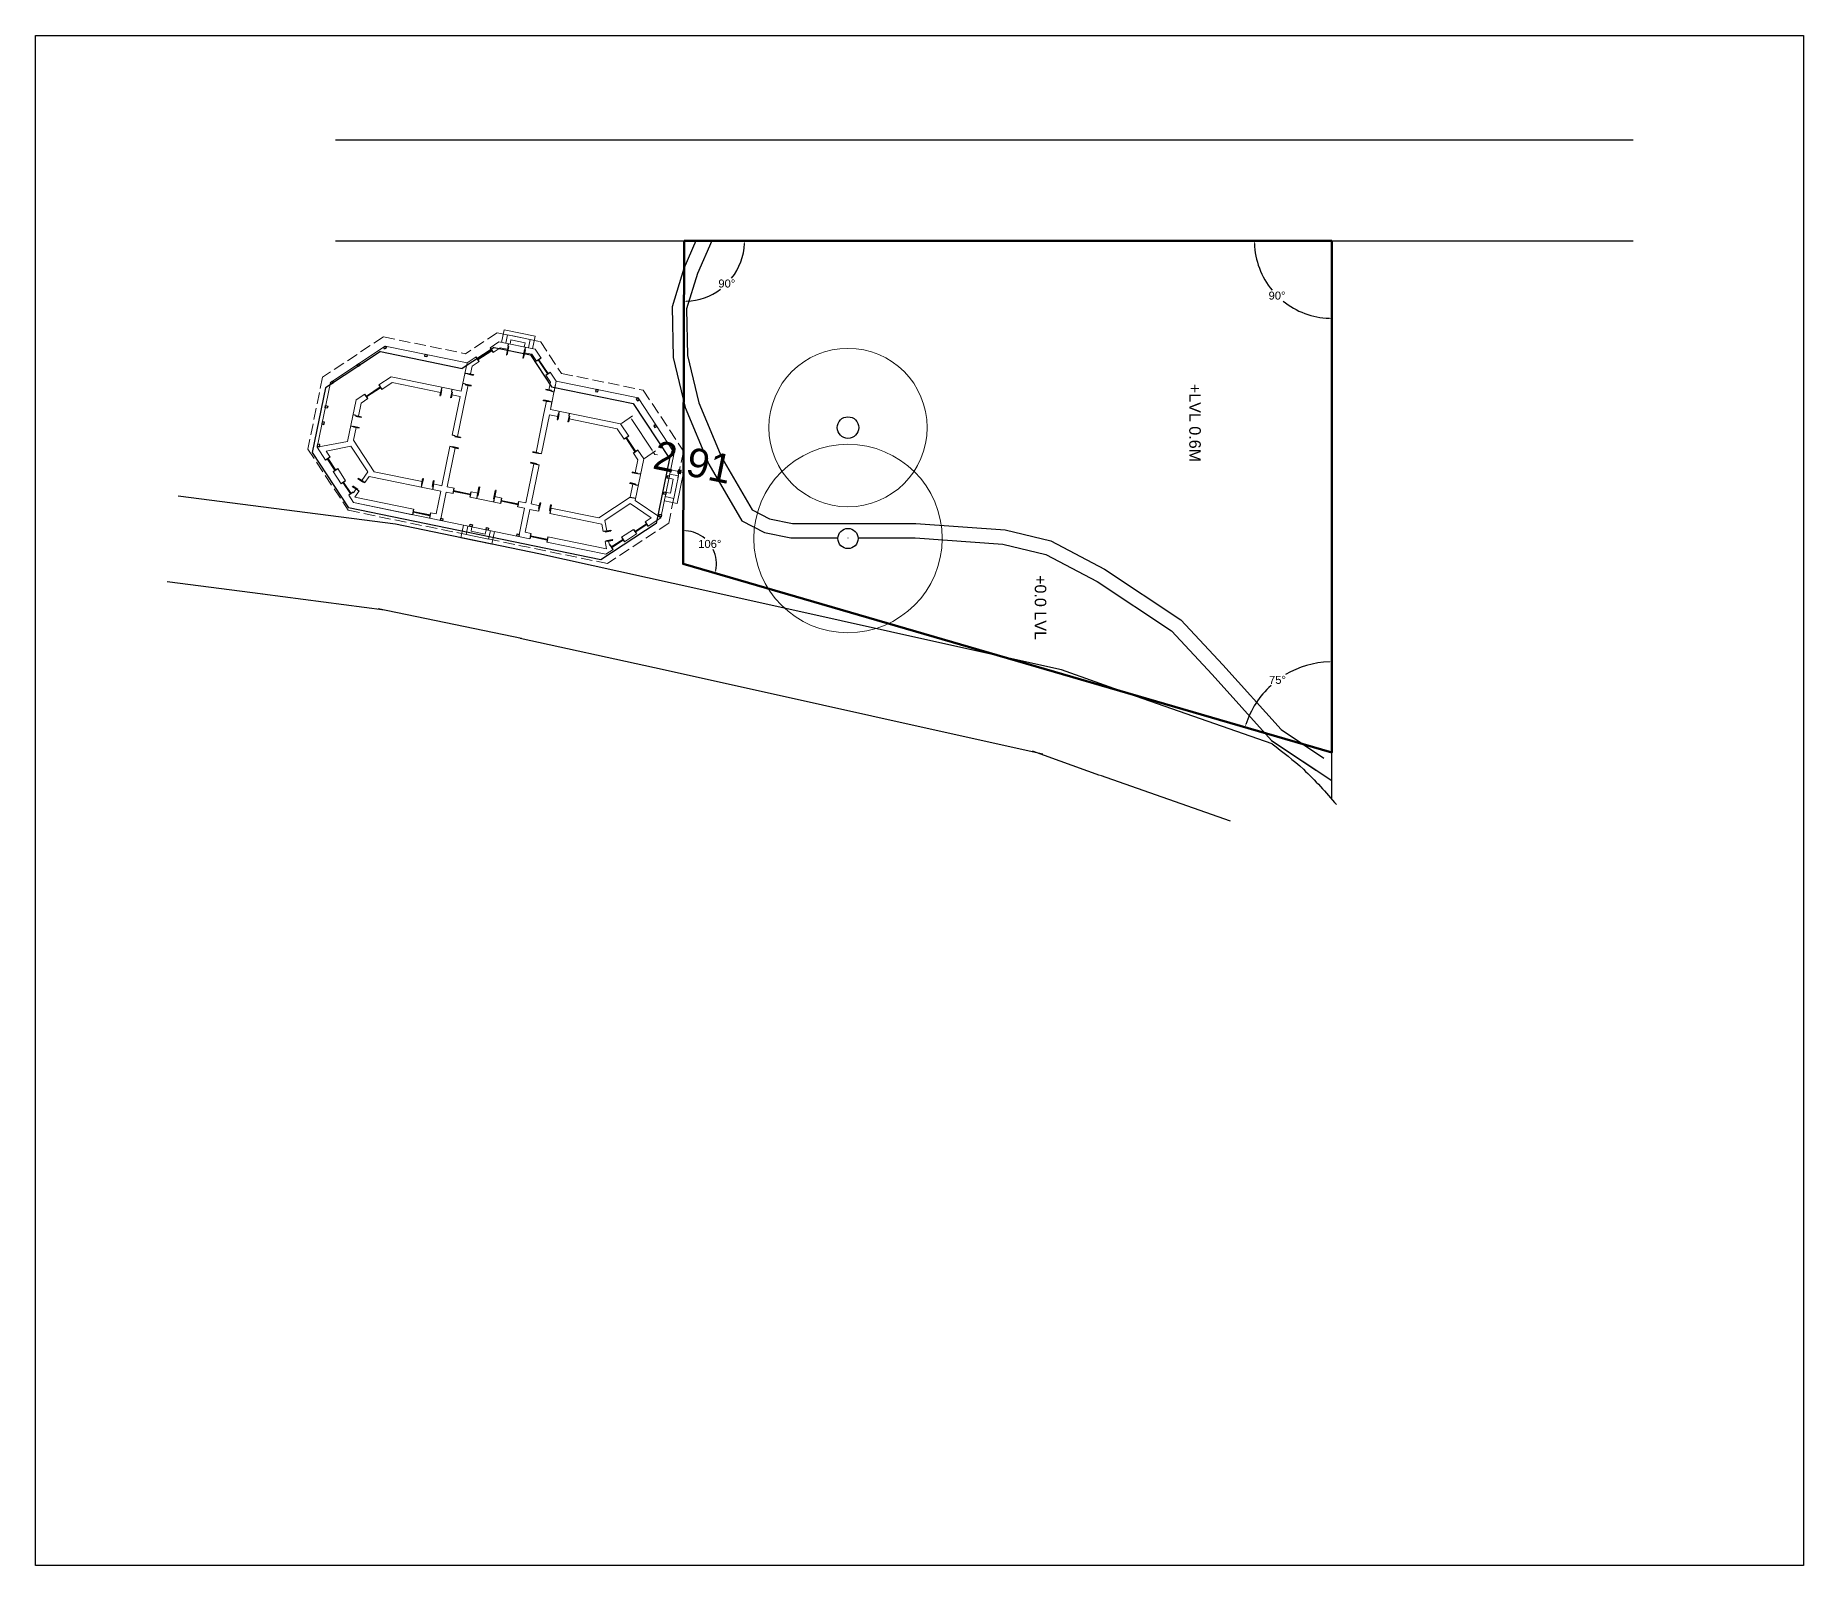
# Model space of a CAD drawing. Header units: millimetres. Extents: x 46 to 328, y -35 to 70.
# Drawn here: x 206.7 to 328.2, y -34.8 to 70.3 of the extents above; entities that cross this region are included whole.
import ezdxf

# ---------------------------------------------------------------- set-up
doc = ezdxf.new("R2010")
doc.units = ezdxf.units.MM
doc.header["$MEASUREMENT"] = 0
doc.linetypes.add('BANKLINE1', pattern=[5.5, 4, -1.5])
for name, color, linetype, lineweight in [('COLOUM', 34, 'Continuous', 0), ('pathway', 255, 'Continuous', 30), ('site', 240, 'Continuous', 30)]:
    doc.layers.add(name, color=color, linetype=linetype, lineweight=lineweight)
doc.layers.add('COLUMN', color=5, linetype='Continuous')
doc.layers.add('D &W', color=26, linetype='Continuous')
doc.styles.get("Standard").update_dxf_attribs({"font": 'arial.ttf'})
doc.dimstyles.new('Copy of Standard', dxfattribs={"dimtxt": 0.55, "dimasz": 0.18, "dimexe": 0.18, "dimexo": 0.0625, "dimgap": 0.09, "dimtad": 0, "dimtih": 1, "dimtoh": 1, "dimzin": 0, "dimdsep": 46, "dimtxsty": 'Standard', "dimcen": 0.09, "dimadec": 0, "dimazin": 0, "dimtfac": 1, "dimtofl": 0, "dimtmove": 0, "dimatfit": 3, "dimfxl": 1, "dimtolj": 1, "dimtzin": 0, "dimarcsym": 0})

# ---------------------------------------------------------------- blocks, each defined once
blk = doc.blocks.new('DADA')
at = {"layer": 'D &W'}
for p, q in [((3991.45, 3694.9), (3991.45, 3695.5)), ((3991.45, 3695.5), (3991.49, 3695.5)), ((3991.45, 3694.9), (3991.49, 3694.9)), ((3991.49, 3694.9), (3991.49, 3695.5)), ((3992.61, 3694.9), (3992.61, 3695.5)), ((3992.65, 3695.5), (3992.61, 3695.5)), ((3992.65, 3694.9), (3992.61, 3694.9)), ((3992.65, 3694.9), (3992.65, 3695.5))]:
    blk.add_line(p, q, dxfattribs=at)
blk = doc.blocks.new('SDAWDA')
at = {"layer": 'D &W'}
h = blk.add_hatch(color=0, dxfattribs=at)
h.dxf.hatch_style = 1
h.paths.add_polyline_path([(3989.8, 3694.9), (3989.76, 3694.9), (3989.76, 3694.86), (3989.8, 3694.86)])
h.paths.add_polyline_path([(3990.96, 3694.86), (3990.96, 3694.9), (3990.92, 3694.9), (3990.92, 3694.86)])
for p, q in [((3989.76, 3694.9), (3990.96, 3694.9)), ((3989.76, 3694.9), (3989.76, 3694.86)), ((3989.76, 3694.86), (3990.96, 3694.86)), ((3989.8, 3694.9), (3989.8, 3694.86)), ((3990.92, 3694.9), (3990.92, 3694.86)), ((3990.96, 3694.9), (3990.96, 3694.86))]:
    blk.add_line(p, q, dxfattribs=at)
blk = doc.blocks.new('ASDAW')
at = {"layer": 'D &W'}
for p, q in [((3995.81, 3694.88), (3995.81, 3695.28)), ((3995.81, 3695.28), (3995.85, 3695.28)), ((3995.85, 3694.88), (3995.81, 3694.88)), ((3995.85, 3694.88), (3995.85, 3695.28)), ((3996.57, 3694.88), (3996.57, 3695.28)), ((3996.61, 3695.28), (3996.57, 3695.28)), ((3996.61, 3694.88), (3996.57, 3694.88)), ((3996.61, 3694.88), (3996.61, 3695.28))]:
    blk.add_line(p, q, dxfattribs=at)
blk = doc.blocks.new('AAAAAA')
at = {"layer": 'D &W'}
for p, q in [((3982.29, 3694.88), (3982.29, 3695.28)), ((3982.29, 3695.28), (3982.33, 3695.28)), ((3982.29, 3694.88), (3982.33, 3694.88)), ((3982.33, 3694.88), (3982.33, 3695.28)), ((3982.95, 3694.88), (3982.95, 3695.28)), ((3982.99, 3695.28), (3982.95, 3695.28)), ((3982.95, 3694.88), (3982.99, 3694.88)), ((3982.99, 3694.88), (3982.99, 3695.28))]:
    blk.add_line(p, q, dxfattribs=at)
blk = doc.blocks.new('ASDA')
h = blk.add_hatch(color=0)
h.dxf.hatch_style = 1
h.paths.add_polyline_path([(3984.23, 3699.56), (3984.19, 3699.56), (3984.19, 3699.52), (3984.23, 3699.52)])
h.paths.add_polyline_path([(3985.35, 3699.52), (3985.35, 3699.56), (3985.31, 3699.56), (3985.31, 3699.52)])
at = {"layer": 'D &W'}
for p, q in [((3984.19, 3699.56), (3985.35, 3699.56)), ((3984.19, 3699.56), (3984.19, 3699.52)), ((3984.19, 3699.52), (3985.35, 3699.52)), ((3984.23, 3699.56), (3984.23, 3699.52)), ((3985.31, 3699.56), (3985.31, 3699.52)), ((3985.35, 3699.56), (3985.35, 3699.52))]:
    blk.add_line(p, q, dxfattribs=at)
blk = doc.blocks.new('12355')
at = {"layer": 'D &W'}
for p, q in [((3983.2, 3701.05), (3983.47, 3700.78)), ((3982.65, 3699.96), (3982.38, 3700.23))]:
    blk.add_line(p, q, dxfattribs=at)
at = {"layer": 'D &W', "rotation": 45}
blk.add_blockref('ASDA', (3781.24, -1733.13), dxfattribs=at)
blk = doc.blocks.new('AAAW')
at = {"layer": 'D &W'}
h = blk.add_hatch(color=256, dxfattribs=at)
h.dxf.hatch_style = 1
h.paths.add_polyline_path([(3980.77, 3695.33), (3980.74, 3695.3), (3980.77, 3695.28), (3980.79, 3695.3)])
h.paths.add_polyline_path([(3981.39, 3694.65), (3981.42, 3694.62), (3981.45, 3694.65), (3981.42, 3694.68)])
at = {"layer": 'COLUMN', "color": 1}
for p, q in [((3980.89, 3695.45), (3980.62, 3695.18)), ((3981.57, 3694.77), (3981.3, 3694.5))]:
    blk.add_line(p, q, dxfattribs=at)
at = {"layer": 'D &W'}
for p, q in [((3981.42, 3694.62), (3980.74, 3695.3)), ((3981.45, 3694.65), (3980.77, 3695.33)), ((3980.79, 3695.3), (3980.77, 3695.28)), ((3981.42, 3694.68), (3981.39, 3694.65)), ((3981.45, 3694.65), (3981.42, 3694.62))]:
    blk.add_line(p, q, dxfattribs=at)
blk = doc.blocks.new('*D9')
at = {"layer": 'COLOUM', "color": 0, "lineweight": -2, "transparency": 16777216}
for p, q in [((4123.94, 3764.97), (4124.59, 3765.63)), ((4124.59, 3765.38), (4126.4, 3763.57)), ((4126, 3762.91), (4126.65, 3763.57)), ((4126.53, 3763.44), (4126.65, 3763.32)), ((4126.65, 3763.32), (4126.83, 3763.32))]:
    blk.add_line(p, q, dxfattribs=at)
at = {"layer": 'COLOUM', "color": 0, "transparency": 16777216}
for points in [[(4124.61, 3765.4), (4124.57, 3765.35), (4124.47, 3765.5)], [(4126.38, 3763.55), (4126.42, 3763.59), (4126.53, 3763.44)]]:
    blk.add_solid(points, dxfattribs=at)
at = {"layer": 'Defpoints', "color": 0, "transparency": 16777216}
for p in [(4123.89, 3764.93), (4125.95, 3762.87), (4126.53, 3763.44)]:
    blk.add_point(p, dxfattribs=at)
at = {"layer": 'COLOUM', "color": 0, "transparency": 16777216, "insert": (4129.34, 3763.32), "char_height": 2, "attachment_point": 5}
blk.add_mtext('\\A1;2.91', dxfattribs=at)
blk = doc.blocks.new('*D63')
at = {"layer": 'COLOUM', "color": 0, "lineweight": -2, "transparency": 16777216}
for start, end in [(181.9346, 219.6095), (230.9559, 268.0654)]:
    blk.add_arc((295.77, 56.23), 5.33, start, end, dxfattribs=at)
at = {"layer": 'COLOUM', "color": 0, "transparency": 16777216}
for points in [[(290.41, 56.05), (290.47, 56.05), (290.44, 56.23)], [(295.59, 50.94), (295.59, 50.88), (295.77, 50.9)]]:
    blk.add_solid(points, dxfattribs=at)
at = {"layer": 'Defpoints', "color": 0, "transparency": 16777216}
for p in [(251.25, 56.23), (295.77, 56.23), (295.77, 56.23), (291.15, 53.57), (295.77, 21.08)]:
    blk.add_point(p, dxfattribs=at)
at = {"layer": 'COLOUM', "color": 0, "lineweight": 25, "transparency": 16777216, "insert": (292, 52.46), "char_height": 0.55, "attachment_point": 5}
blk.add_mtext('\\A1;90°', dxfattribs=at)
blk = doc.blocks.new('*D56')
at = {"layer": 'COLOUM', "color": 0, "lineweight": -2, "transparency": 16777216}
for start, end in [(91.6573, 120.7872), (132.2464, 162.146)]:
    blk.add_arc((295.77, 21.08), 6.22, start, end, dxfattribs=at)
at = {"layer": 'COLOUM', "color": 0, "transparency": 16777216}
for points in [[(295.59, 27.33), (295.59, 27.27), (295.77, 27.3)], [(289.87, 22.98), (289.82, 23), (289.79, 22.82)]]:
    blk.add_solid(points, dxfattribs=at)
at = {"layer": 'Defpoints', "color": 0, "transparency": 16777216}
for p in [(295.77, 56.23), (251.19, 34.03), (293.18, 26.74), (295.77, 21.08), (295.77, 21.08)]:
    blk.add_point(p, dxfattribs=at)
at = {"layer": 'COLOUM', "color": 0, "lineweight": 25, "transparency": 16777216, "insert": (292.03, 26.06), "char_height": 0.55, "attachment_point": 5}
blk.add_mtext('\\A1;\\A1;75%%D', dxfattribs=at)
blk = doc.blocks.new('*D64')
at = {"layer": 'COLOUM', "color": 0, "lineweight": -2, "transparency": 16777216}
for start, end in [(321.7642, 357.5196), (272.3232, 307.1314)]:
    blk.add_arc((251.25, 56.23), 4.16, start, end, dxfattribs=at)
at = {"layer": 'COLOUM', "color": 0, "transparency": 16777216}
for points in [[(255.38, 56.05), (255.44, 56.05), (255.41, 56.23)], [(251.42, 52.05), (251.42, 52.11), (251.24, 52.08)]]:
    blk.add_solid(points, dxfattribs=at)
at = {"layer": 'Defpoints', "color": 0, "transparency": 16777216}
for p in [(251.25, 56.23), (251.25, 56.23), (295.77, 56.23), (253.32, 52.63), (251.19, 34.03)]:
    blk.add_point(p, dxfattribs=at)
at = {"layer": 'COLOUM', "color": 0, "lineweight": 25, "transparency": 16777216, "insert": (254.19, 53.29), "char_height": 0.55, "attachment_point": 5}
blk.add_mtext('\\A1;90°', dxfattribs=at)
blk = doc.blocks.new('*D57')
at = {"layer": 'COLOUM', "color": 0, "lineweight": -2, "transparency": 16777216}
for start, end in [(49.5954, 85.3321), (348.3141, 25.9257)]:
    blk.add_arc((251.19, 34.03), 2.29, start, end, dxfattribs=at)
at = {"layer": 'COLOUM', "color": 0, "transparency": 16777216}
for points in [[(251.38, 36.28), (251.38, 36.34), (251.2, 36.32)], [(253.46, 33.56), (253.4, 33.57), (253.39, 33.39)]]:
    blk.add_solid(points, dxfattribs=at)
at = {"layer": 'Defpoints', "color": 0, "transparency": 16777216}
for p in [(251.25, 56.23), (251.19, 34.03), (251.19, 34.03), (253.35, 34.78), (295.77, 21.08)]:
    blk.add_point(p, dxfattribs=at)
at = {"layer": 'COLOUM', "color": 0, "lineweight": 25, "transparency": 16777216, "insert": (253.02, 35.4), "char_height": 0.55, "attachment_point": 5}
blk.add_mtext('\\A1;106°', dxfattribs=at)
blk = doc.blocks.new('asdawd')
for p, q in [((4116.861, 3769.703), (4114.661, 3769.703)), ((4114.661, 3768.803), (4114.661, 3769.703)), ((4116.861, 3768.803), (4116.861, 3769.703)), ((4114.476, 3768.803), (4113.95, 3768.276)), ((4114.476, 3768.803), (4117.046, 3768.803)), ((4116.561, 3769.403), (4114.961, 3769.403)), ((4114.961, 3768.803), (4114.961, 3769.403)), ((4116.261, 3769.103), (4115.261, 3769.103)), ((4115.261, 3768.803), (4115.261, 3769.103)), ((4116.261, 3768.803), (4116.261, 3769.103)), ((4116.561, 3768.803), (4116.561, 3769.403)), ((4117.046, 3768.803), (4117.573, 3768.276)), ((4113.129, 3767.455), (4112.603, 3766.929)), ((4114.634, 3768.423), (4114.218, 3768.007)), ((4114.634, 3768.423), (4115.161, 3768.423)), ((4116.361, 3768.423), (4116.889, 3768.423)), ((4116.889, 3768.423), (4117.305, 3768.007)), ((4118.393, 3767.455), (4118.92, 3766.929)), ((4106.802, 3766.929), (4103.57, 3763.697)), ((4106.802, 3766.929), (4112.603, 3766.929)), ((4112.603, 3766.929), (4112.603, 3766.185)), ((4112.603, 3766.722), (4112.603, 3764.929)), ((4113.398, 3767.187), (4112.983, 3766.771)), ((4112.983, 3766.771), (4112.983, 3766.225)), ((4118.125, 3767.187), (4118.54, 3766.771)), ((4118.54, 3766.771), (4118.54, 3766.225)), ((4118.92, 3766.929), (4124.721, 3766.929)), ((4118.92, 3766.929), (4118.92, 3766.185)), ((4118.92, 3766.722), (4118.92, 3764.929)), ((4124.721, 3766.929), (4127.952, 3763.697)), ((4107.63, 3764.929), (4106.907, 3764.205)), ((4107.63, 3764.929), (4112.603, 3764.929)), ((4112.603, 3765.465), (4112.603, 3764.929)), ((4112.983, 3765.425), (4112.983, 3764.549)), ((4118.54, 3765.425), (4118.54, 3764.549)), ((4118.92, 3765.465), (4118.92, 3764.929)), ((4118.92, 3764.929), (4123.892, 3764.929)), ((4123.892, 3764.929), (4124.616, 3764.205)), ((4103.57, 3763.697), (4103.57, 3759.097)), ((4107.788, 3764.549), (4107.175, 3763.936)), ((4107.788, 3764.549), (4111.203, 3764.549)), ((4112.003, 3764.549), (4112.603, 3764.549)), ((4112.603, 3764.549), (4112.603, 3761.797)), ((4112.983, 3764.549), (4112.983, 3761.797)), ((4118.54, 3764.549), (4118.54, 3761.797)), ((4118.92, 3764.549), (4119.52, 3764.549)), ((4118.92, 3764.549), (4118.92, 3761.797)), ((4120.32, 3764.549), (4123.735, 3764.549)), ((4123.735, 3764.549), (4124.347, 3763.936)), ((4127.952, 3763.697), (4127.952, 3759.097)), ((4106.086, 3763.385), (4105.57, 3762.869)), ((4105.57, 3762.869), (4105.57, 3759.926)), ((4106.355, 3763.116), (4105.95, 3762.711)), ((4105.95, 3762.711), (4105.95, 3761.797)), ((4125.168, 3763.116), (4125.572, 3762.711)), ((4125.436, 3763.385), (4125.952, 3762.869)), ((4125.572, 3762.711), (4125.572, 3761.797)), ((4125.952, 3762.869), (4125.952, 3759.926)), ((4127.952, 3762.497), (4128.852, 3762.497)), ((4128.852, 3762.497), (4128.852, 3760.297)), ((4127.952, 3762.197), (4128.552, 3762.197)), ((4127.952, 3761.897), (4128.252, 3761.897)), ((4128.252, 3761.897), (4128.252, 3760.897)), ((4128.552, 3762.197), (4128.552, 3760.597)), ((4105.57, 3759.926), (4103.57, 3759.097)), ((4105.95, 3760.997), (4105.95, 3760.083)), ((4105.95, 3760.083), (4107.809, 3758.225)), ((4112.603, 3760.997), (4112.603, 3758.225)), ((4112.983, 3760.997), (4112.983, 3758.225)), ((4118.54, 3760.997), (4118.54, 3758.225)), ((4118.92, 3760.997), (4118.92, 3758.225)), ((4125.572, 3760.083), (4123.714, 3758.225)), ((4125.572, 3760.997), (4125.572, 3760.083)), ((4125.952, 3759.926), (4127.952, 3759.097)), ((4127.952, 3760.897), (4128.252, 3760.897)), ((4127.952, 3760.597), (4128.552, 3760.597)), ((4127.952, 3760.297), (4128.852, 3760.297)), ((4103.57, 3759.097), (4104.326, 3758.342)), ((4105.861, 3759.635), (4104.241, 3758.964)), ((4104.241, 3758.964), (4104.595, 3758.61)), ((4105.861, 3759.635), (4107.361, 3758.135)), ((4125.662, 3759.635), (4124.162, 3758.135)), ((4125.662, 3759.635), (4127.282, 3758.964)), ((4127.282, 3758.964), (4126.928, 3758.61)), ((4127.952, 3759.097), (4127.197, 3758.342)), ((4105.005, 3757.663), (4105.712, 3756.956)), ((4105.274, 3757.931), (4105.981, 3757.224)), ((4107.361, 3758.135), (4107.078, 3757.454)), ((4107.511, 3757.845), (4107.309, 3757.358)), ((4112.603, 3757.845), (4107.511, 3757.845)), ((4111.203, 3758.225), (4107.809, 3758.225)), ((4112.603, 3758.225), (4112.003, 3758.225)), ((4112.603, 3757.845), (4112.603, 3756.225)), ((4113.472, 3758.225), (4112.983, 3758.225)), ((4112.983, 3758.225), (4113.472, 3758.225)), ((4113.472, 3757.845), (4112.983, 3757.845)), ((4112.983, 3757.845), (4112.983, 3755.845)), ((4115.161, 3758.225), (4114.672, 3758.225)), ((4114.672, 3758.225), (4115.161, 3758.225)), ((4116.851, 3757.845), (4114.672, 3757.845)), ((4116.851, 3758.225), (4116.361, 3758.225)), ((4116.361, 3758.225), (4116.851, 3758.225)), ((4118.54, 3758.225), (4118.051, 3758.225)), ((4118.051, 3758.225), (4118.54, 3758.225)), ((4118.54, 3757.845), (4118.051, 3757.845)), ((4118.54, 3757.845), (4118.54, 3755.845)), ((4119.52, 3758.225), (4118.92, 3758.225)), ((4119.52, 3757.845), (4118.92, 3757.845)), ((4118.92, 3757.845), (4118.92, 3756.225)), ((4123.714, 3758.225), (4120.32, 3758.225)), ((4124.012, 3757.845), (4120.32, 3757.845)), ((4124.012, 3757.845), (4124.214, 3757.358)), ((4124.162, 3758.135), (4124.444, 3757.454)), ((4126.249, 3757.931), (4125.542, 3757.224)), ((4126.518, 3757.663), (4125.811, 3756.956)), ((4106.391, 3756.277), (4106.823, 3755.845)), ((4106.66, 3756.545), (4106.69, 3756.515)), ((4106.81, 3756.807), (4106.69, 3756.515)), ((4107.041, 3756.711), (4106.84, 3756.225)), ((4106.84, 3756.225), (4111.003, 3756.225)), ((4112.203, 3756.225), (4112.603, 3756.225)), ((4119.32, 3756.225), (4118.92, 3756.225)), ((4124.683, 3756.225), (4120.52, 3756.225)), ((4124.481, 3756.711), (4124.683, 3756.225)), ((4125.132, 3756.277), (4124.7, 3755.845)), ((4124.712, 3756.807), (4124.833, 3756.515)), ((4124.863, 3756.545), (4124.833, 3756.515)), ((4119.32, 3755.845), (4106.823, 3755.845)), ((4106.823, 3755.845), (4111.003, 3755.845)), ((4114.622, 3755.845), (4114.622, 3754.945)), ((4116.822, 3754.945), (4114.622, 3754.945)), ((4114.922, 3755.845), (4114.922, 3755.245)), ((4116.522, 3755.245), (4114.922, 3755.245)), ((4115.222, 3755.845), (4115.222, 3755.545)), ((4116.222, 3755.545), (4115.222, 3755.545)), ((4116.222, 3755.845), (4116.222, 3755.545)), ((4116.522, 3755.845), (4116.522, 3755.245)), ((4116.822, 3755.845), (4116.822, 3754.945)), ((4124.7, 3755.845), (4120.52, 3755.845))]:
    blk.add_line(p, q)
at = {"color": 3, "linetype": 'BANKLINE1', "ltscale": 0.2}
for p, q in [((4114.228, 3769.403), (4112.354, 3767.529)), ((4114.228, 3769.403), (4117.295, 3769.403)), ((4117.295, 3769.403), (4119.169, 3767.529)), ((4106.553, 3767.529), (4102.97, 3763.946)), ((4106.553, 3767.529), (4112.354, 3767.529)), ((4119.169, 3767.529), (4124.969, 3767.529)), ((4124.969, 3767.529), (4128.552, 3763.946)), ((4102.97, 3763.946), (4102.97, 3758.849)), ((4128.552, 3763.946), (4128.552, 3758.849)), ((4102.97, 3758.849), (4106.575, 3755.245)), ((4128.552, 3758.849), (4124.948, 3755.245)), ((4106.575, 3755.245), (4124.948, 3755.245))]:
    blk.add_line(p, q, dxfattribs=at)
at = {"layer": 'COLUMN'}
for points in [[(4106.908, 3766.823), (4106.802, 3766.717), (4106.696, 3766.823), (4106.802, 3766.929)], [(4109.777, 3766.779), (4109.627, 3766.779), (4109.627, 3766.929), (4109.777, 3766.929)], [(4121.746, 3766.779), (4121.896, 3766.779), (4121.896, 3766.929), (4121.746, 3766.929)], [(4124.615, 3766.823), (4124.721, 3766.717), (4124.827, 3766.823), (4124.721, 3766.929)], [(4105.345, 3765.26), (4105.239, 3765.154), (4105.133, 3765.26), (4105.239, 3765.366)], [(4126.178, 3765.26), (4126.284, 3765.154), (4126.39, 3765.26), (4126.284, 3765.366)], [(4103.783, 3763.697), (4103.677, 3763.591), (4103.57, 3763.697), (4103.677, 3763.803)], [(4127.74, 3763.697), (4127.846, 3763.591), (4127.952, 3763.697), (4127.846, 3763.803)], [(4103.72, 3761.897), (4103.57, 3761.897), (4103.57, 3762.047), (4103.72, 3762.047)], [(4127.802, 3761.897), (4127.952, 3761.897), (4127.952, 3762.047), (4127.802, 3762.047)], [(4103.72, 3760.897), (4103.57, 3760.897), (4103.57, 3760.747), (4103.72, 3760.747)], [(4127.802, 3760.897), (4127.952, 3760.897), (4127.952, 3760.747), (4127.802, 3760.747)], [(4103.72, 3759.315), (4103.57, 3759.315), (4103.57, 3759.165), (4103.72, 3759.165)], [(4127.802, 3759.315), (4127.952, 3759.315), (4127.952, 3759.165), (4127.802, 3759.165)], [(4112.983, 3755.995), (4113.133, 3755.995), (4113.133, 3755.845), (4112.983, 3755.845)], [(4115.072, 3755.995), (4115.222, 3755.995), (4115.222, 3755.845), (4115.072, 3755.845)], [(4116.222, 3755.995), (4116.372, 3755.995), (4116.372, 3755.845), (4116.222, 3755.845)], [(4118.39, 3755.995), (4118.54, 3755.995), (4118.54, 3755.845), (4118.39, 3755.845)]]:
    blk.add_lwpolyline(points, close=True, dxfattribs=at)
at = {"layer": 'D &W'}
for p, q in [((4115.161, 3768.636), (4115.161, 3768.803)), ((4116.361, 3768.636), (4116.361, 3768.803)), ((4112.793, 3766.185), (4112.603, 3766.185)), ((4118.73, 3766.185), (4118.92, 3766.185)), ((4111.243, 3764.739), (4111.243, 3764.929)), ((4111.963, 3764.739), (4111.963, 3764.929)), ((4112.793, 3765.465), (4112.603, 3765.465)), ((4118.73, 3765.465), (4118.92, 3765.465)), ((4119.56, 3764.739), (4119.56, 3764.929)), ((4120.28, 3764.739), (4120.28, 3764.929)), ((4105.76, 3761.797), (4105.57, 3761.797)), ((4112.793, 3761.797), (4112.603, 3761.797)), ((4118.73, 3761.797), (4118.92, 3761.797)), ((4125.762, 3761.797), (4125.952, 3761.797)), ((4105.76, 3760.997), (4105.57, 3760.997)), ((4112.793, 3760.997), (4112.603, 3760.997)), ((4118.73, 3760.997), (4118.92, 3760.997)), ((4125.572, 3760.083), (4125.952, 3760.083)), ((4125.762, 3760.997), (4125.952, 3760.997)), ((4107.186, 3757.409), (4107.309, 3757.358)), ((4111.203, 3758.225), (4111.203, 3757.845)), ((4112.003, 3758.225), (4112.003, 3757.845)), ((4113.472, 3757.845), (4113.472, 3758.225)), ((4114.672, 3757.845), (4114.672, 3758.225)), ((4115.161, 3757.845), (4115.161, 3758.225)), ((4116.361, 3757.845), (4116.361, 3758.225)), ((4116.851, 3757.845), (4116.851, 3758.225)), ((4118.051, 3757.845), (4118.051, 3758.225)), ((4119.52, 3758.225), (4119.52, 3757.845)), ((4120.32, 3758.225), (4120.32, 3757.845)), ((4124.337, 3757.409), (4124.214, 3757.358)), ((4106.918, 3756.762), (4107.041, 3756.711)), ((4111.003, 3756.225), (4111.003, 3755.845)), ((4112.203, 3756.225), (4112.203, 3755.845)), ((4119.32, 3756.225), (4119.32, 3755.845)), ((4120.52, 3756.225), (4120.52, 3755.845)), ((4124.605, 3756.762), (4124.481, 3756.711))]:
    blk.add_line(p, q, dxfattribs=at)
at = {"layer": 'COLUMN'}
for p in [(123.708, 63.158), (125.094, 61.772)]:
    blk.add_blockref('AAAW', p, dxfattribs=at)
at = {"layer": 'COLUMN', "xscale": -1}
for p in [(8107.815, 63.158), (8106.429, 61.772)]:
    blk.add_blockref('AAAW', p, dxfattribs=at)
at = {"layer": 'D &W', "xscale": -1}
for name, p, rotation in [('DADA', (123.708, 7463.532), 180), ('ASDAW', (417.916, -230.387), 270), ('ASDAW', (123.708, 7459.615), 180), ('ASDAW', (410.884, -234.815), 270), ('ASDAW', (417.916, -234.815), 270), ('AAAAAA', (2234.942, -1336.365), 292.4999999999961)]:
    blk.add_blockref(name, p, dxfattribs=dict(at, rotation=rotation))
at = {"layer": 'D &W'}
for name, p in [('12355', (130.751, 67.229)), ('12355', (123.708, 63.158)), ('DADA', (123.708, 63.158)), ('SDAWDA', (123.708, 63.158)), ('SDAWDA', (127.087, 63.158)), ('ASDAW', (123.708, 63.158)), ('SDAWDA', (129.556, 61.158))]:
    blk.add_blockref(name, p, dxfattribs=at)
at = {"layer": 'D &W', "xscale": -1}
for name, p in [('12355', (8100.772, 67.229)), ('12355', (8107.815, 63.158)), ('ASDAW', (8107.815, 63.158)), ('SDAWDA', (8101.966, 61.158))]:
    blk.add_blockref(name, p, dxfattribs=at)
at = {"layer": 'D &W'}
for name, p, rotation in [('ASDAW', (7813.606, -230.387), 90.00000000000001), ('ASDAW', (8107.815, 7459.615), 180), ('ASDAW', (7813.606, -234.815), 90.00000000000001), ('ASDAW', (7820.639, -234.815), 90.00000000000001), ('AAAAAA', (5996.581, -1336.365), 67.50000000000391)]:
    blk.add_blockref(name, p, dxfattribs=dict(at, rotation=rotation))
at = {"layer": 'COLOUM'}
dim = blk.add_aligned_dim(p1=(4123.892, 3764.929), p2=(4125.952, 3762.869), distance=0.811, dimstyle='Copy of Standard', dxfattribs=at)
dim.commit()
dim.dimension.update_dxf_attribs({"geometry": '*D9', "text_midpoint": (4129.345, 3763.315)})

msp = doc.modelspace()

# ---------------------------------------------------------------- linework, layer by layer
for p, q in [((230.391, 48.621), (226.614, 46.134)), ((230.391, 48.621), (236.013, 47.463)), ((238.204, 48.905), (236.013, 47.463)), ((238.204, 48.905), (240.695, 48.392)), ((240.695, 48.392), (242.137, 46.201)), ((242.137, 46.201), (247.759, 45.043)), ((226.614, 46.134), (225.695, 41.675)), ((247.759, 45.043), (250.246, 41.266)), ((225.695, 41.675), (228.199, 37.873)), ((250.246, 41.266), (249.328, 36.808)), ((245.526, 34.304), (228.199, 37.873)), ((249.328, 36.808), (245.526, 34.304))]:
    msp.add_line(p, q)
for points in [[(252.07, 56.233), (251.235, 54.317), (250.428, 51.695), (250.495, 48.212), (251.321, 44.781), (252.965, 40.885), (255.223, 37), (256.789, 36.192), (258.592, 35.815), (261.823, 35.815)], [(253.15, 56.233), (252.165, 53.973), (251.421, 51.555), (251.483, 48.339), (252.264, 45.091), (253.852, 41.328), (255.933, 37.747), (257.123, 37.133), (258.695, 36.805), (262.518, 36.805), (267.178, 36.813), (273.312, 36.367), (276.453, 35.616), (280.148, 33.664), (285.384, 30.197), (288.276, 27.093), (292.276, 22.649), (295.219, 20.692)], [(262.517, 35.815), (262.519, 35.815)], [(263.211, 35.816), (267.143, 35.823), (273.16, 35.386), (276.101, 34.683), (279.643, 32.812), (284.74, 29.437), (287.546, 26.425), (291.624, 21.894), (295.767, 19.139)], [(263.211, 35.816), (267.143, 35.823), (273.16, 35.386), (276.101, 34.683), (279.643, 32.812), (284.74, 29.437), (287.546, 26.425), (291.624, 21.894), (294.671, 19.868)]]:
    msp.add_lwpolyline(points)
at = {"layer": 'COLOUM', "color": 2, "lineweight": 90}
msp.add_line((295.767, 56.233), (251.251, 56.233), dxfattribs=at)
at = {"layer": 'COLOUM', "color": 18, "lineweight": 25, "true_color": 0x000000}
msp.add_lwpolyline([(206.674, 70.341), (328.187, 70.341), (328.187, -34.788), (206.674, -34.788)], close=True, dxfattribs=at)
at = {"layer": 'COLOUM', "color": 2, "lineweight": 90}
msp.add_lwpolyline([(251.251, 56.233), (251.19, 34.028), (295.767, 21.08), (295.767, 56.233)], dxfattribs=at)
at = {"layer": 'COLOUM', "color": 1}
for centre, radius in [((262.517, 43.396), 5.443), ((262.517, 35.774), 6.473)]:
    msp.add_circle(centre, radius, dxfattribs=at)
at = {"layer": 'pathway'}
for p, q in [((227.29, 63.161), (316.481, 63.161)), ((227.29, 56.233), (316.481, 56.233)), ((223.056, 37.837), (216.481, 38.679)), ((231.424, 36.751), (223.056, 37.837)), ((241.278, 34.714), (231.424, 36.751)), ((250.503, 32.68), (241.278, 34.714)), ((222.302, 31.948), (215.727, 32.789)), ((230.66, 30.863), (222.292, 31.949)), ((258.456, 30.914), (250.503, 32.68)), ((240.076, 28.899), (230.222, 30.937)), ((269.027, 28.567), (258.456, 30.914)), ((249.225, 26.882), (240, 28.915)), ((277.189, 26.755), (269.027, 28.567)), ((257.169, 25.118), (249.216, 26.884)), ((281.824, 25.094), (277.189, 26.755)), ((267.74, 22.771), (257.169, 25.118)), ((291.656, 21.662), (281.824, 25.094)), ((275.902, 20.959), (267.74, 22.771)), ((279.82, 19.504), (275.185, 21.165)), ((288.808, 16.367), (279.867, 19.488))]:
    msp.add_line(p, q, dxfattribs=at)
for centre, radius in [((262.517, 43.396), 0.74), ((262.517, 35.774), 0.695)]:
    msp.add_circle(centre, radius, dxfattribs=at)
msp.add_spline([(291.656, 21.662), (293.814, 19.921), (296.084, 17.491)], degree=3, dxfattribs=at)
at = {"layer": 'site'}
msp.add_line((295.767, 17.856), (295.767, 56.233), dxfattribs=at)

# ---------------------------------------------------------------- block references
at = {"layer": 'COLOUM', "color": 1, "xscale": 0.989593958532039, "yscale": 0.989593958532039, "zscale": 0.989593958532039, "rotation": 348.4115078738379}
msp.add_blockref('asdawd', (-4499.334, -2786.355), dxfattribs=at)

# ---------------------------------------------------------------- texts
at = {"layer": 'COLOUM', "color": 10, "lineweight": 90, "char_height": 0.7917, "width": 58.52731, "attachment_point": 1, "rotation": 270}
for s, insert in [('+LVL 0.6M', (286.76, 46.405)), ('+0.0 LVL', (276.143, 33.262))]:
    msp.add_mtext(s, dxfattribs=dict(at, insert=insert))

# ---------------------------------------------------------------- dimensions: what is measured, and where the dimension line sits
at = {"layer": 'COLOUM', "color": 0, "lineweight": 25}
dim = msp.add_angular_dim_2l(base=(293.177, 26.738), line1=((251.19, 34.028), (295.767, 21.08)), line2=((295.767, 21.08), (295.767, 56.233)), text='\\A1;75%%D', dimstyle='Copy of Standard', override={"dimtxsty": 'Standard'}, dxfattribs=at)
dim.commit()
dim.dimension.update_dxf_attribs({"geometry": '*D56', "text_midpoint": (292.031, 26.057)})
for base, line1, line2, picture, middle in [((253.324, 52.629), ((251.251, 56.233), (251.19, 34.028)), ((295.767, 56.233), (251.251, 56.233)), '*D64', (254.188, 53.289)), ((253.351, 34.778), ((251.251, 56.233), (251.19, 34.028)), ((251.19, 34.028), (295.767, 21.08)), '*D57', (253.021, 35.399)), ((291.15, 53.568), ((295.767, 56.233), (251.251, 56.233)), ((295.767, 21.08), (295.767, 56.233)), '*D63', (291.997, 52.464))]:
    dim = msp.add_angular_dim_2l(base=base, line1=line1, line2=line2, dimstyle='Copy of Standard', dxfattribs=at)
    dim.commit()
    dim.dimension.update_dxf_attribs({"geometry": picture, "text_midpoint": middle})

doc.saveas('drawing.dxf')
